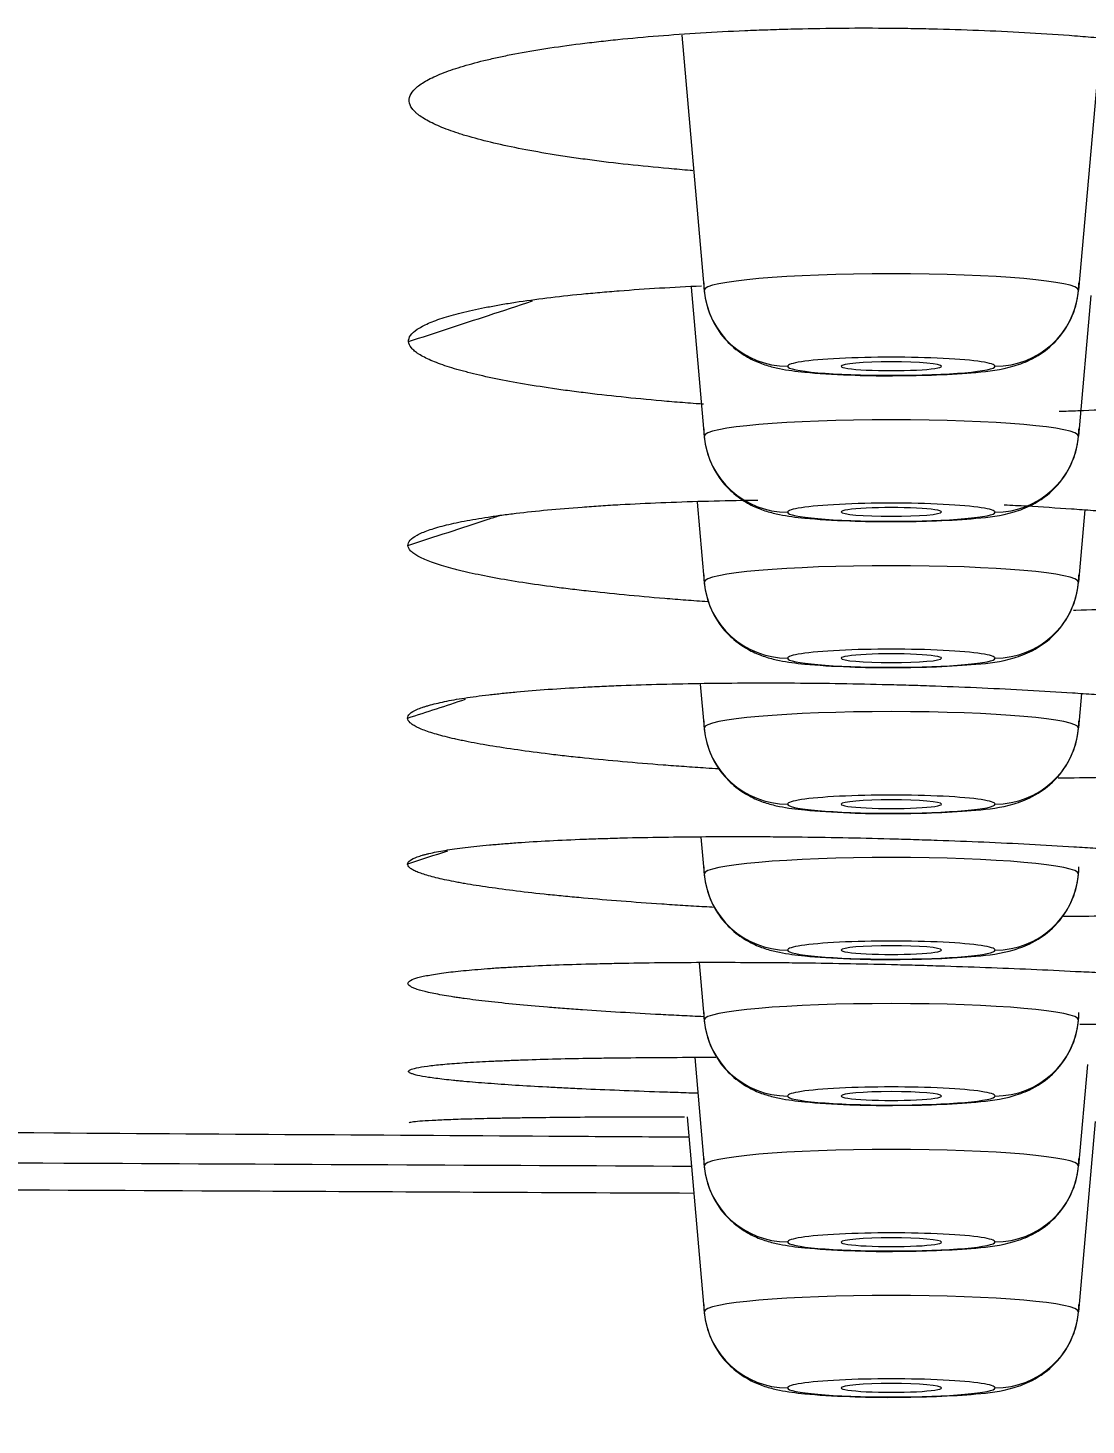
# Model space of a CAD drawing. Header units: millimetres. Extents: x 11618 to 13994, y -5897 to -2537.
# Drawn here: x 12271.01 to 12283.64, y -3610.08 to -3593.39 of the extents above; entities that cross this region are included whole.
import ezdxf

# ---------------------------------------------------------------- set-up
doc = ezdxf.new("R2010")
doc.units = ezdxf.units.MM
doc.layers.add('DIM', color=3, linetype='Continuous', lineweight=13)
doc.styles.get("Standard").update_dxf_attribs({"font": 'arial.ttf'})
doc.dimstyles.get("Standard").update_dxf_attribs({"dimtxt": 0.18, "dimasz": 0.18, "dimexe": 0.18, "dimexo": 0.0625, "dimgap": 0.09, "dimtad": 0, "dimtih": 1, "dimtoh": 1, "dimdec": 1, "dimdsep": 46, "dimtxsty": 'Standard', "dimcen": 0.09, "dimadec": 0, "dimazin": 0, "dimtfac": 1, "dimtdec": 1, "dimtofl": 0, "dimtmove": 0, "dimatfit": 3, "dimfxl": 1, "dimtolj": 1, "dimtzin": 0, "dimarcsym": 0})

# ---------------------------------------------------------------- blocks, each defined once
blk = doc.blocks.new('*D6')
at = {"layer": 'Defpoints', "color": 0, "transparency": 16777216}
for p in [(12196.532, -3594.216), (12466.198, -3594.304), (12466.198, -3664.582)]:
    blk.add_point(p, dxfattribs=at)
at = {"layer": 'DIM', "color": 0, "lineweight": -2, "transparency": 16777216}
for p, q in [((12196.532, -3594.279), (12196.532, -3664.762)), ((12466.198, -3594.366), (12466.198, -3664.762)), ((12214.532, -3664.582), (12448.198, -3664.582)), ((12466.198, -3664.582), (12494.714, -3664.582))]:
    blk.add_line(p, q, dxfattribs=at)
at = {"layer": 'DIM', "color": 0, "transparency": 16777216}
for points in [[(12214.532, -3661.582), (12214.532, -3667.582), (12196.532, -3664.582)], [(12448.198, -3661.582), (12448.198, -3667.582), (12466.198, -3664.582)]]:
    blk.add_solid(points, dxfattribs=at)
at = {"layer": 'DIM', "color": 0, "transparency": 16777216, "insert": (12519.722, -3664.582), "char_height": 18, "attachment_point": 5}
blk.add_mtext('\\A1;270', dxfattribs=at)

msp = doc.modelspace()

# ---------------------------------------------------------------- linework, layer by layer
at = {"linetype": 'Continuous', "lineweight": 18}
for p, q in [((12278.815, -3593.477), (12279.082, -3596.522)), ((12283.819, -3593.517), (12283.555, -3596.522)), ((12278.926, -3596.487), (12279.082, -3598.265)), ((12283.702, -3596.585), (12283.555, -3598.265)), ((12278.998, -3599.054), (12279.082, -3600.008)), ((12283.63, -3599.146), (12283.555, -3600.008)), ((12279.036, -3601.226), (12279.082, -3601.751)), ((12283.591, -3601.339), (12283.555, -3601.751)), ((12279.044, -3603.056), (12279.082, -3603.494)), ((12279.022, -3604.556), (12279.082, -3605.238)), ((12278.969, -3605.688), (12279.082, -3606.981)), ((12283.661, -3605.771), (12283.555, -3606.981)), ((12278.878, -3606.396), (12279.082, -3608.724)), ((12283.754, -3606.453), (12283.555, -3608.724))]:
    msp.add_line(p, q, dxfattribs=at)
at = {"linetype": 'Continuous', "lineweight": 13}
for centre, major_axis, ratio, start_param, end_param in [((12281.318, -3596.522), (-2.236, 0), 0.087156, 3.141593, 6.283185), ((12280.078, -3596.435), (1, 0), 0.996195, 3.228859, 4.712389), ((12282.559, -3596.435), (-1, 0), 0.996195, 1.570796, 3.054326), ((12281.318, -3597.431), (1.24, 0), 0.087156, 0, 3.141593), ((12281.318, -3597.431), (1.24, 0), 0.087156, 3.141593, 6.283185), ((12281.318, -3598.265), (-2.236, 0), 0.087156, 3.141593, 6.283185), ((12280.078, -3598.178), (1, 0), 0.996195, 3.228859, 4.712389), ((12282.559, -3598.178), (-1, 0), 0.996195, 1.570796, 3.054326), ((12281.318, -3599.174), (1.24, 0), 0.087156, 0, 3.141593), ((12281.318, -3599.174), (1.24, 0), 0.087156, 3.141593, 6.283185), ((12281.318, -3600.008), (-2.236, 0), 0.087156, 3.141593, 6.283185), ((12280.078, -3599.921), (1, 0), 0.996195, 3.228859, 4.712389), ((12282.559, -3599.921), (-1, 0), 0.996195, 1.570796, 3.054326), ((12281.318, -3600.918), (1.24, 0), 0.087156, 0, 3.141593), ((12281.318, -3600.918), (1.24, 0), 0.087156, 3.141593, 6.283185), ((12281.318, -3601.751), (-2.236, 0), 0.087156, 3.141593, 6.283185), ((12280.078, -3601.665), (1, 0), 0.996195, 3.228859, 4.712389), ((12282.559, -3601.665), (-1, 0), 0.996195, 1.570796, 3.054326), ((12281.318, -3602.661), (1.24, 0), 0.087156, 0, 3.141593), ((12281.318, -3602.661), (1.24, 0), 0.087156, 3.141593, 6.283185), ((12281.318, -3603.494), (-2.236, 0), 0.087156, 3.141593, 6.283185), ((12280.078, -3603.408), (1, 0), 0.996195, 3.228859, 4.712389), ((12282.559, -3603.408), (-1, 0), 0.996195, 1.570796, 3.054326), ((12281.318, -3604.404), (1.24, 0), 0.087156, 0, 3.141593), ((12281.318, -3604.404), (1.24, 0), 0.087156, 3.141593, 6.283185), ((12281.318, -3605.238), (-2.236, 0), 0.087156, 3.141593, 6.283185), ((12280.078, -3605.151), (1, 0), 0.996195, 3.228859, 4.712389), ((12282.559, -3605.151), (-1, 0), 0.996195, 1.570796, 3.054326), ((12281.318, -3606.147), (1.24, 0), 0.087156, 0, 3.141593), ((12281.318, -3606.147), (1.24, 0), 0.087156, 3.141593, 6.283185), ((12281.318, -3606.981), (-2.236, 0), 0.087156, 3.141593, 6.283185), ((12281.318, -3607.89), (1.24, 0), 0.087156, 0, 3.141593), ((12281.318, -3607.89), (1.24, 0), 0.087156, 3.141593, 6.283185), ((12281.318, -3608.724), (-2.236, 0), 0.087156, 3.141593, 6.283185), ((12281.318, -3609.633), (1.24, 0), 0.087156, 0, 3.141593), ((12281.318, -3609.633), (1.24, 0), 0.087156, 3.141593, 6.283185)]:
    msp.add_ellipse(centre, major_axis=major_axis, ratio=ratio, start_param=start_param, end_param=end_param, dxfattribs=at)
at = {"linetype": 'Continuous', "lineweight": 18}
for centre, major_axis, ratio, start_param, end_param in [((12281.318, -3597.431), (-0.6, 0), 0.087156, 3.141593, 6.283185), ((12281.318, -3597.431), (-0.6, 0), 0.087156, 0, 3.141593), ((12281.318, -3599.171), (0.6, 0), 0.087156, 0, 3.141593), ((12281.318, -3599.171), (0.6, 0), 0.087156, 3.141593, 6.283185), ((12281.318, -3600.918), (0.6, 0), 0.087156, 0, 3.141593), ((12281.318, -3600.918), (0.6, 0), 0.087156, 3.141593, 6.283185), ((12281.318, -3602.661), (-0.6, 0), 0.087156, 3.141593, 6.283185), ((12281.318, -3602.661), (-0.6, 0), 0.087156, 0, 3.141593), ((12281.318, -3604.404), (-0.6, 0), 0.087156, 3.141593, 6.283185), ((12281.318, -3604.404), (-0.6, 0), 0.087156, 0, 3.141593), ((12281.318, -3606.147), (-0.6, 0), 0.087156, 3.141593, 6.283185), ((12281.318, -3606.147), (-0.6, 0), 0.087156, 0, 3.141593), ((12280.078, -3606.894), (1, 0), 0.996195, 3.228859, 4.712389), ((12282.559, -3606.894), (-1, 0), 0.996195, 1.570796, 3.054326), ((12281.318, -3607.893), (-0.6, 0), 0.087156, 3.141593, 6.283185), ((12281.318, -3607.893), (-0.6, 0), 0.087156, 0, 3.141593), ((12280.078, -3608.637), (1, 0), 0.996195, 3.228859, 4.712389), ((12282.559, -3608.637), (-1, 0), 0.996195, 1.570796, 3.054326), ((12281.318, -3609.633), (-0.6, 0), 0.087156, 3.141593, 6.283185), ((12281.318, -3609.633), (-0.6, 0), 0.087156, 0, 3.141593)]:
    msp.add_ellipse(centre, major_axis=major_axis, ratio=ratio, start_param=start_param, end_param=end_param, dxfattribs=at)
for points, knots in [([(12275.559, -3594.265), (12275.557, -3594.235), (12275.565, -3594.206), (12275.598, -3594.148), (12275.65, -3594.091), (12275.738, -3594.034), (12275.818, -3593.992), (12275.847, -3593.978), (12275.908, -3593.951), (12275.941, -3593.937), (12276.046, -3593.897), (12276.123, -3593.871), (12276.295, -3593.82), (12276.389, -3593.795), (12276.516, -3593.764), (12276.542, -3593.758), (12276.595, -3593.746), (12276.623, -3593.741), (12276.705, -3593.723), (12276.762, -3593.711), (12276.938, -3593.678), (12277.061, -3593.656), (12277.322, -3593.616), (12277.459, -3593.597), (12277.674, -3593.57), (12277.748, -3593.561), (12277.86, -3593.548), (12277.898, -3593.544), (12277.975, -3593.536), (12278.014, -3593.532), (12278.21, -3593.512), (12278.371, -3593.497), (12278.7, -3593.471), (12278.868, -3593.459), (12279.213, -3593.438), (12279.389, -3593.429), (12279.614, -3593.419), (12279.66, -3593.418), (12279.751, -3593.414), (12279.796, -3593.412), (12279.934, -3593.408), (12280.025, -3593.405), (12280.302, -3593.397), (12280.487, -3593.394), (12280.859, -3593.39), (12281.046, -3593.39), (12281.328, -3593.392), (12281.422, -3593.393), (12281.564, -3593.395), (12281.611, -3593.396), (12281.706, -3593.398), (12281.753, -3593.399), (12281.989, -3593.404), (12282.176, -3593.41), (12282.545, -3593.425), (12282.727, -3593.433), (12283.087, -3593.454), (12283.265, -3593.465), (12283.485, -3593.481), (12283.529, -3593.485), (12283.616, -3593.492), (12283.746, -3593.502), (12283.873, -3593.513), (12284.124, -3593.537), (12284.286, -3593.553), (12284.6, -3593.589), (12284.753, -3593.609), (12284.974, -3593.639), (12285.046, -3593.65), (12285.152, -3593.666), (12285.188, -3593.671), (12285.257, -3593.683), (12285.291, -3593.688), (12285.46, -3593.717), (12285.587, -3593.74), (12285.827, -3593.789), (12285.94, -3593.814), (12286.151, -3593.866), (12286.249, -3593.893), (12286.363, -3593.927), (12286.386, -3593.934), (12286.429, -3593.948), (12286.493, -3593.969), (12286.551, -3593.991), (12286.662, -3594.033), (12286.793, -3594.091), (12286.89, -3594.15), (12286.949, -3594.195), (12286.967, -3594.21), (12286.997, -3594.24), (12287.011, -3594.255), (12287.043, -3594.3), (12287.055, -3594.33), (12287.057, -3594.36)], [0, 0, 0, 0, 0.03125, 0.03125, 0.0625, 0.09375, 0.09375, 0.109375, 0.109375, 0.125, 0.125, 0.15625, 0.15625, 0.1875, 0.1875, 0.195313, 0.195313, 0.203125, 0.203125, 0.21875, 0.21875, 0.25, 0.25, 0.28125, 0.28125, 0.296875, 0.296875, 0.304688, 0.304688, 0.3125, 0.3125, 0.34375, 0.34375, 0.375, 0.375, 0.40625, 0.40625, 0.414063, 0.414063, 0.421875, 0.421875, 0.4375, 0.4375, 0.46875, 0.46875, 0.5, 0.5, 0.515625, 0.515625, 0.523438, 0.523438, 0.53125, 0.53125, 0.5625, 0.5625, 0.59375, 0.59375, 0.625, 0.625, 0.632813, 0.632813, 0.640625, 0.65625, 0.65625, 0.6875, 0.6875, 0.71875, 0.71875, 0.734375, 0.734375, 0.742188, 0.742188, 0.75, 0.75, 0.78125, 0.78125, 0.8125, 0.8125, 0.84375, 0.84375, 0.851563, 0.851563, 0.859375, 0.875, 0.875, 0.90625, 0.9375, 0.9375, 0.953125, 0.953125, 0.96875, 0.96875, 1, 1, 1, 1]), ([(12278.946, -3595.095), (12278.936, -3595.094), (12278.839, -3595.086), (12278.744, -3595.078), (12278.493, -3595.055), (12278.331, -3595.039), (12278.017, -3595.005), (12277.864, -3594.986), (12277.643, -3594.957), (12277.571, -3594.947), (12277.464, -3594.931), (12277.429, -3594.926), (12277.36, -3594.916), (12277.325, -3594.91), (12277.157, -3594.883), (12277.029, -3594.861), (12276.789, -3594.814), (12276.677, -3594.79), (12276.466, -3594.741), (12276.367, -3594.715), (12276.253, -3594.682), (12276.231, -3594.676), (12276.188, -3594.662), (12276.124, -3594.642), (12276.065, -3594.622), (12275.955, -3594.581), (12275.889, -3594.553), (12275.775, -3594.497), (12275.727, -3594.469), (12275.677, -3594.433), (12275.668, -3594.426), (12275.65, -3594.411), (12275.642, -3594.404), (12275.619, -3594.382), (12275.606, -3594.367), (12275.574, -3594.323), (12275.562, -3594.294), (12275.559, -3594.265)], [0, 0, 0, 0, 0.005362, 0.048607, 0.048607, 0.135098, 0.135098, 0.221588, 0.221588, 0.264833, 0.264833, 0.286456, 0.286456, 0.308078, 0.308078, 0.394568, 0.394568, 0.481059, 0.481059, 0.567549, 0.567549, 0.589171, 0.589171, 0.610794, 0.654039, 0.654039, 0.740529, 0.740529, 0.82702, 0.82702, 0.848642, 0.848642, 0.870265, 0.870265, 0.91351, 0.91351, 1, 1, 1, 1]), ([(12275.552, -3597.136), (12275.551, -3597.111), (12275.559, -3597.086), (12275.594, -3597.037), (12275.621, -3597.013), (12275.692, -3596.965), (12275.737, -3596.941), (12275.845, -3596.894), (12275.908, -3596.871), (12276.049, -3596.827), (12276.127, -3596.805), (12276.3, -3596.763), (12276.395, -3596.743), (12276.523, -3596.718), (12276.55, -3596.713), (12276.603, -3596.703), (12276.631, -3596.699), (12276.714, -3596.684), (12276.771, -3596.675), (12276.948, -3596.648), (12277.072, -3596.631), (12277.334, -3596.598), (12277.471, -3596.583), (12277.688, -3596.562), (12277.761, -3596.555), (12277.874, -3596.545), (12277.912, -3596.542), (12277.989, -3596.535), (12278.028, -3596.532), (12278.225, -3596.517), (12278.386, -3596.506), (12278.713, -3596.486), (12278.88, -3596.478), (12279.05, -3596.47)], [0, 0, 0, 0, 0.083431, 0.083431, 0.166861, 0.166861, 0.250292, 0.250292, 0.333723, 0.333723, 0.417153, 0.417153, 0.500584, 0.500584, 0.521442, 0.521442, 0.542299, 0.542299, 0.584015, 0.584015, 0.667445, 0.667445, 0.750876, 0.750876, 0.792591, 0.792591, 0.813449, 0.813449, 0.834307, 0.834307, 0.917737, 0.917737, 1, 1, 1, 1]), ([(12279.078, -3596.435), (12279.08, -3596.573), (12279.124, -3596.797), (12279.288, -3597.072), (12279.475, -3597.25), (12279.663, -3597.361), (12279.836, -3597.425), (12280.032, -3597.472), (12280.312, -3597.509), (12280.769, -3597.536), (12281.171, -3597.546), (12281.348, -3597.543), (12281.357, -3597.543)], [0, 0, 0, 0, 0.122527, 0.215408, 0.294634, 0.364592, 0.427727, 0.496738, 0.634659, 0.831916, 0.991471, 1, 1, 1, 1]), ([(12281.357, -3597.543), (12281.535, -3597.542), (12281.88, -3597.537), (12282.384, -3597.502), (12282.674, -3597.47), (12283.021, -3597.346), (12283.283, -3597.157), (12283.483, -3596.868), (12283.552, -3596.612), (12283.559, -3596.464), (12283.559, -3596.435)], [0, 0, 0, 0, 0.162675, 0.337768, 0.550867, 0.638384, 0.752048, 0.857541, 0.972916, 1, 1, 1, 1]), ([(12279.076, -3597.885), (12279.057, -3597.883), (12279.037, -3597.882), (12278.974, -3597.877), (12278.845, -3597.867), (12278.718, -3597.857), (12278.468, -3597.836), (12278.306, -3597.82), (12277.993, -3597.788), (12277.841, -3597.771), (12277.62, -3597.744), (12277.548, -3597.735), (12277.442, -3597.721), (12277.407, -3597.716), (12277.338, -3597.707), (12277.304, -3597.702), (12277.136, -3597.677), (12277.009, -3597.657), (12276.77, -3597.615), (12276.658, -3597.594), (12276.448, -3597.55), (12276.35, -3597.527), (12276.237, -3597.498), (12276.215, -3597.492), (12276.171, -3597.48), (12276.108, -3597.463), (12276.05, -3597.445), (12275.94, -3597.409), (12275.875, -3597.385), (12275.763, -3597.336), (12275.715, -3597.312), (12275.666, -3597.28), (12275.657, -3597.274), (12275.639, -3597.262), (12275.631, -3597.255), (12275.609, -3597.237), (12275.596, -3597.224), (12275.565, -3597.186), (12275.554, -3597.161), (12275.552, -3597.136)], [0, 0, 0, 0, 0.009442, 0.009442, 0.030518, 0.072669, 0.072669, 0.156972, 0.156972, 0.241275, 0.241275, 0.283426, 0.283426, 0.304502, 0.304502, 0.325577, 0.325577, 0.40988, 0.40988, 0.494183, 0.494183, 0.578486, 0.578486, 0.599562, 0.599562, 0.620637, 0.662789, 0.662789, 0.747092, 0.747092, 0.831394, 0.831394, 0.85247, 0.85247, 0.873546, 0.873546, 0.915697, 0.915697, 1, 1, 1, 1]), ([(12287.052, -3597.313), (12287.053, -3597.339), (12287.045, -3597.364), (12287.011, -3597.415), (12286.984, -3597.439), (12286.931, -3597.476), (12286.911, -3597.488), (12286.877, -3597.506), (12286.865, -3597.512), (12286.841, -3597.524), (12286.828, -3597.53), (12286.761, -3597.559), (12286.698, -3597.582), (12286.558, -3597.626), (12286.479, -3597.648), (12286.306, -3597.689), (12286.211, -3597.709), (12286.082, -3597.733), (12286.056, -3597.738), (12286.002, -3597.747), (12285.975, -3597.752), (12285.892, -3597.766), (12285.834, -3597.775), (12285.658, -3597.801), (12285.533, -3597.817), (12285.271, -3597.848), (12285.134, -3597.862), (12284.917, -3597.882), (12284.843, -3597.889), (12284.73, -3597.898), (12284.692, -3597.901), (12284.615, -3597.907), (12284.576, -3597.909), (12284.379, -3597.923), (12284.218, -3597.933), (12283.889, -3597.951), (12283.72, -3597.958), (12283.472, -3597.968), (12283.397, -3597.97), (12283.321, -3597.973)], [0, 0, 0, 0, 0.080431, 0.080431, 0.160862, 0.160862, 0.201078, 0.201078, 0.221186, 0.221186, 0.241293, 0.241293, 0.321724, 0.321724, 0.402156, 0.402156, 0.482587, 0.482587, 0.502694, 0.502694, 0.522802, 0.522802, 0.563018, 0.563018, 0.643449, 0.643449, 0.72388, 0.72388, 0.764096, 0.764096, 0.784203, 0.784203, 0.804311, 0.804311, 0.884742, 0.884742, 0.965173, 0.965173, 1, 1, 1, 1]), ([(12279.078, -3598.178), (12279.08, -3598.316), (12279.124, -3598.54), (12279.288, -3598.815), (12279.475, -3598.993), (12279.663, -3599.104), (12279.836, -3599.168), (12280.032, -3599.215), (12280.312, -3599.252), (12280.769, -3599.279), (12281.171, -3599.289), (12281.348, -3599.286), (12281.357, -3599.286)], [0, 0, 0, 0, 0.122527, 0.215408, 0.294634, 0.364592, 0.427727, 0.496738, 0.634659, 0.831916, 0.991471, 1, 1, 1, 1]), ([(12281.357, -3599.286), (12281.535, -3599.286), (12281.88, -3599.28), (12282.384, -3599.245), (12282.674, -3599.213), (12283.021, -3599.089), (12283.283, -3598.9), (12283.483, -3598.611), (12283.552, -3598.355), (12283.559, -3598.207), (12283.559, -3598.178)], [0, 0, 0, 0, 0.162675, 0.337768, 0.550867, 0.638384, 0.752048, 0.857541, 0.972916, 1, 1, 1, 1]), ([(12275.545, -3599.571), (12275.544, -3599.55), (12275.553, -3599.529), (12275.59, -3599.488), (12275.617, -3599.468), (12275.672, -3599.438), (12275.693, -3599.428), (12275.738, -3599.408), (12275.763, -3599.399), (12275.845, -3599.37), (12275.908, -3599.351), (12276.051, -3599.315), (12276.13, -3599.297), (12276.304, -3599.264), (12276.4, -3599.247), (12276.529, -3599.228), (12276.555, -3599.224), (12276.609, -3599.216), (12276.637, -3599.212), (12276.721, -3599.201), (12276.778, -3599.194), (12276.956, -3599.172), (12277.08, -3599.159), (12277.343, -3599.134), (12277.481, -3599.123), (12277.698, -3599.107), (12277.772, -3599.102), (12277.886, -3599.094), (12277.924, -3599.092), (12278.001, -3599.087), (12278.04, -3599.085), (12278.237, -3599.074), (12278.399, -3599.066), (12278.729, -3599.053), (12278.898, -3599.047), (12279.244, -3599.037), (12279.42, -3599.034), (12279.642, -3599.03), (12279.684, -3599.03), (12279.725, -3599.029)], [0, 0, 0, 0, 0.075594, 0.075594, 0.151189, 0.151189, 0.188986, 0.188986, 0.226783, 0.226783, 0.302377, 0.302377, 0.377972, 0.377972, 0.453566, 0.453566, 0.472465, 0.472465, 0.491363, 0.491363, 0.529161, 0.529161, 0.604755, 0.604755, 0.680349, 0.680349, 0.718146, 0.718146, 0.737045, 0.737045, 0.755944, 0.755944, 0.831538, 0.831538, 0.907132, 0.907132, 0.982727, 0.982727, 1, 1, 1, 1]), ([(12282.667, -3599.085), (12282.757, -3599.09), (12282.846, -3599.094), (12283.115, -3599.11), (12283.293, -3599.121), (12283.512, -3599.136), (12283.556, -3599.139), (12283.642, -3599.145), (12283.772, -3599.155), (12283.898, -3599.165), (12284.148, -3599.186), (12284.309, -3599.2), (12284.622, -3599.231), (12284.773, -3599.247), (12284.993, -3599.273), (12285.065, -3599.281), (12285.171, -3599.295), (12285.206, -3599.299), (12285.275, -3599.308), (12285.309, -3599.313), (12285.476, -3599.336), (12285.603, -3599.355), (12285.841, -3599.394), (12285.953, -3599.414), (12286.162, -3599.455), (12286.259, -3599.475), (12286.372, -3599.502), (12286.394, -3599.508), (12286.437, -3599.518), (12286.499, -3599.535), (12286.557, -3599.551), (12286.666, -3599.583), (12286.73, -3599.605), (12286.842, -3599.649), (12286.889, -3599.671), (12286.946, -3599.705), (12286.963, -3599.716), (12286.993, -3599.738), (12287.005, -3599.749), (12287.035, -3599.782), (12287.045, -3599.804), (12287.046, -3599.826)], [0, 0, 0, 0, 0.036716, 0.036716, 0.110815, 0.110815, 0.129339, 0.129339, 0.147864, 0.184913, 0.184913, 0.259012, 0.259012, 0.333111, 0.333111, 0.37016, 0.37016, 0.388685, 0.388685, 0.40721, 0.40721, 0.481309, 0.481309, 0.555407, 0.555407, 0.629506, 0.629506, 0.648031, 0.648031, 0.666556, 0.703605, 0.703605, 0.777704, 0.777704, 0.851802, 0.851802, 0.888852, 0.888852, 0.925901, 0.925901, 1, 1, 1, 1]), ([(12279.137, -3600.245), (12279.133, -3600.245), (12279.129, -3600.244), (12279.08, -3600.241), (12279.037, -3600.238), (12278.95, -3600.232), (12278.821, -3600.222), (12278.694, -3600.212), (12278.445, -3600.192), (12278.283, -3600.177), (12277.97, -3600.147), (12277.819, -3600.131), (12277.599, -3600.106), (12277.527, -3600.098), (12277.421, -3600.085), (12277.386, -3600.081), (12277.317, -3600.072), (12277.283, -3600.067), (12277.116, -3600.045), (12276.989, -3600.027), (12276.751, -3599.989), (12276.64, -3599.97), (12276.431, -3599.93), (12276.333, -3599.91), (12276.221, -3599.884), (12276.199, -3599.879), (12276.156, -3599.869), (12276.093, -3599.853), (12276.036, -3599.838), (12275.927, -3599.806), (12275.862, -3599.785), (12275.751, -3599.743), (12275.703, -3599.722), (12275.655, -3599.695), (12275.646, -3599.689), (12275.629, -3599.679), (12275.621, -3599.673), (12275.599, -3599.657), (12275.587, -3599.646), (12275.557, -3599.614), (12275.546, -3599.593), (12275.545, -3599.571)], [0, 0, 0, 0, 0.002038, 0.002038, 0.022828, 0.022828, 0.043619, 0.085201, 0.085201, 0.168365, 0.168365, 0.251528, 0.251528, 0.29311, 0.29311, 0.313901, 0.313901, 0.334692, 0.334692, 0.417855, 0.417855, 0.501019, 0.501019, 0.584182, 0.584182, 0.604973, 0.604973, 0.625764, 0.667346, 0.667346, 0.750509, 0.750509, 0.833673, 0.833673, 0.854464, 0.854464, 0.875255, 0.875255, 0.916836, 0.916836, 1, 1, 1, 1]), ([(12287.046, -3599.826), (12287.047, -3599.848), (12287.038, -3599.87), (12287.002, -3599.912), (12286.975, -3599.932), (12286.921, -3599.963), (12286.9, -3599.973), (12286.866, -3599.988), (12286.854, -3599.993), (12286.829, -3600.003), (12286.816, -3600.008), (12286.748, -3600.032), (12286.685, -3600.051), (12286.543, -3600.087), (12286.464, -3600.104), (12286.289, -3600.138), (12286.194, -3600.154), (12286.064, -3600.173), (12286.038, -3600.177), (12285.984, -3600.185), (12285.956, -3600.188), (12285.872, -3600.199), (12285.815, -3600.206), (12285.637, -3600.227), (12285.512, -3600.24), (12285.249, -3600.263), (12285.111, -3600.274), (12284.894, -3600.289), (12284.82, -3600.294), (12284.706, -3600.301), (12284.668, -3600.303), (12284.591, -3600.307), (12284.551, -3600.309), (12284.355, -3600.319), (12284.193, -3600.326), (12283.863, -3600.338), (12283.694, -3600.343), (12283.511, -3600.347), (12283.501, -3600.348), (12283.492, -3600.348)], [0, 0, 0, 0, 0.082943, 0.082943, 0.165886, 0.165886, 0.207357, 0.207357, 0.228093, 0.228093, 0.248828, 0.248828, 0.331771, 0.331771, 0.414714, 0.414714, 0.497657, 0.497657, 0.518393, 0.518393, 0.539128, 0.539128, 0.5806, 0.5806, 0.663543, 0.663543, 0.746485, 0.746485, 0.787957, 0.787957, 0.808692, 0.808692, 0.829428, 0.829428, 0.912371, 0.912371, 0.995314, 0.995314, 1, 1, 1, 1]), ([(12279.078, -3599.921), (12279.08, -3600.059), (12279.124, -3600.283), (12279.288, -3600.559), (12279.475, -3600.736), (12279.663, -3600.847), (12279.836, -3600.912), (12280.032, -3600.958), (12280.312, -3600.995), (12280.769, -3601.022), (12281.171, -3601.033), (12281.348, -3601.029), (12281.357, -3601.029)], [0, 0, 0, 0, 0.122527, 0.215408, 0.294634, 0.364592, 0.427727, 0.496738, 0.634659, 0.831916, 0.991471, 1, 1, 1, 1]), ([(12281.357, -3601.029), (12281.535, -3601.029), (12281.88, -3601.023), (12282.384, -3600.988), (12282.674, -3600.957), (12283.021, -3600.832), (12283.283, -3600.644), (12283.483, -3600.354), (12283.552, -3600.098), (12283.559, -3599.95), (12283.559, -3599.921)], [0, 0, 0, 0, 0.162675, 0.337768, 0.550867, 0.638384, 0.752048, 0.857541, 0.972916, 1, 1, 1, 1]), ([(12275.541, -3601.634), (12275.54, -3601.616), (12275.55, -3601.598), (12275.587, -3601.564), (12275.616, -3601.547), (12275.671, -3601.522), (12275.692, -3601.514), (12275.727, -3601.502), (12275.739, -3601.498), (12275.764, -3601.49), (12275.777, -3601.486), (12275.847, -3601.466), (12275.91, -3601.451), (12276.054, -3601.421), (12276.133, -3601.407), (12276.309, -3601.38), (12276.405, -3601.367), (12276.535, -3601.352), (12276.562, -3601.349), (12276.616, -3601.343), (12276.643, -3601.34), (12276.728, -3601.331), (12276.785, -3601.325), (12276.963, -3601.309), (12277.089, -3601.299), (12277.353, -3601.28), (12277.491, -3601.272), (12277.709, -3601.26), (12277.783, -3601.256), (12277.897, -3601.251), (12277.935, -3601.25), (12278.012, -3601.246), (12278.052, -3601.245), (12278.249, -3601.237), (12278.411, -3601.232), (12278.741, -3601.224), (12278.911, -3601.22), (12279.257, -3601.215), (12279.434, -3601.214), (12279.66, -3601.213), (12279.705, -3601.213), (12279.796, -3601.213), (12279.842, -3601.213), (12279.979, -3601.213), (12280.071, -3601.213), (12280.347, -3601.215), (12280.533, -3601.217), (12280.904, -3601.223), (12281.091, -3601.227), (12281.373, -3601.234), (12281.467, -3601.236), (12281.609, -3601.241), (12281.656, -3601.242), (12281.751, -3601.245), (12281.798, -3601.247), (12282.033, -3601.256), (12282.219, -3601.263), (12282.587, -3601.28), (12282.769, -3601.289), (12283.128, -3601.309), (12283.305, -3601.32), (12283.524, -3601.334), (12283.567, -3601.337), (12283.654, -3601.343), (12283.783, -3601.352), (12283.91, -3601.362), (12284.159, -3601.381), (12284.32, -3601.395), (12284.632, -3601.423), (12284.783, -3601.438), (12285.002, -3601.461), (12285.074, -3601.469), (12285.18, -3601.481), (12285.215, -3601.485), (12285.284, -3601.493), (12285.317, -3601.497), (12285.485, -3601.518), (12285.611, -3601.534), (12285.848, -3601.569), (12285.959, -3601.587), (12286.168, -3601.622), (12286.264, -3601.641), (12286.376, -3601.664), (12286.398, -3601.668), (12286.441, -3601.678), (12286.503, -3601.692), (12286.561, -3601.706), (12286.634, -3601.725), (12286.669, -3601.734), (12286.701, -3601.744)], [0, 0, 0, 0, 0.035071, 0.035071, 0.070142, 0.070142, 0.087678, 0.087678, 0.096446, 0.096446, 0.105213, 0.105213, 0.140284, 0.140284, 0.175356, 0.175356, 0.210427, 0.210427, 0.219194, 0.219194, 0.227962, 0.227962, 0.245498, 0.245498, 0.280569, 0.280569, 0.31564, 0.31564, 0.333176, 0.333176, 0.341943, 0.341943, 0.350711, 0.350711, 0.385782, 0.385782, 0.420853, 0.420853, 0.455924, 0.455924, 0.464692, 0.464692, 0.47346, 0.47346, 0.490996, 0.490996, 0.526067, 0.526067, 0.561138, 0.561138, 0.578673, 0.578673, 0.587441, 0.587441, 0.596209, 0.596209, 0.63128, 0.63128, 0.666351, 0.666351, 0.701422, 0.701422, 0.71019, 0.71019, 0.718958, 0.736493, 0.736493, 0.771564, 0.771564, 0.806636, 0.806636, 0.824171, 0.824171, 0.832939, 0.832939, 0.841707, 0.841707, 0.876778, 0.876778, 0.911849, 0.911849, 0.94692, 0.94692, 0.955688, 0.955688, 0.964456, 0.981991, 0.981991, 1, 1, 1, 1]), ([(12279.255, -3602.241), (12279.205, -3602.238), (12279.154, -3602.234), (12279.06, -3602.228), (12279.017, -3602.225), (12278.93, -3602.219), (12278.801, -3602.21), (12278.675, -3602.201), (12278.426, -3602.182), (12278.265, -3602.168), (12277.952, -3602.141), (12277.801, -3602.126), (12277.582, -3602.103), (12277.51, -3602.096), (12277.404, -3602.084), (12277.369, -3602.08), (12277.301, -3602.072), (12277.267, -3602.068), (12277.1, -3602.048), (12276.974, -3602.031), (12276.737, -3601.997), (12276.625, -3601.98), (12276.417, -3601.945), (12276.32, -3601.927), (12276.209, -3601.905), (12276.187, -3601.9), (12276.144, -3601.891), (12276.082, -3601.877), (12276.024, -3601.864), (12275.916, -3601.836), (12275.852, -3601.818), (12275.742, -3601.781), (12275.695, -3601.763), (12275.648, -3601.739), (12275.639, -3601.735), (12275.622, -3601.726), (12275.614, -3601.721), (12275.592, -3601.707), (12275.58, -3601.698), (12275.551, -3601.67), (12275.541, -3601.652), (12275.541, -3601.634)], [0, 0, 0, 0, 0.023318, 0.023318, 0.043666, 0.043666, 0.064013, 0.104708, 0.104708, 0.186099, 0.186099, 0.267489, 0.267489, 0.308184, 0.308184, 0.328531, 0.328531, 0.348879, 0.348879, 0.430269, 0.430269, 0.511659, 0.511659, 0.593049, 0.593049, 0.613397, 0.613397, 0.633744, 0.674439, 0.674439, 0.75583, 0.75583, 0.83722, 0.83722, 0.857567, 0.857567, 0.877915, 0.877915, 0.91861, 0.91861, 1, 1, 1, 1]), ([(12279.078, -3601.665), (12279.08, -3601.802), (12279.124, -3602.026), (12279.288, -3602.302), (12279.475, -3602.479), (12279.663, -3602.59), (12279.836, -3602.655), (12280.032, -3602.701), (12280.312, -3602.738), (12280.769, -3602.765), (12281.171, -3602.776), (12281.348, -3602.772), (12281.357, -3602.772)], [0, 0, 0, 0, 0.122527, 0.215408, 0.294634, 0.364592, 0.427727, 0.496738, 0.634659, 0.831916, 0.991471, 1, 1, 1, 1]), ([(12281.357, -3602.772), (12281.535, -3602.772), (12281.88, -3602.766), (12282.384, -3602.731), (12282.674, -3602.7), (12283.021, -3602.575), (12283.283, -3602.387), (12283.483, -3602.097), (12283.552, -3601.841), (12283.559, -3601.693), (12283.559, -3601.665)], [0, 0, 0, 0, 0.162675, 0.337768, 0.550867, 0.638384, 0.752048, 0.857541, 0.972916, 1, 1, 1, 1]), ([(12287.043, -3601.94), (12287.043, -3601.958), (12287.034, -3601.976), (12286.997, -3602.011), (12286.969, -3602.028), (12286.913, -3602.053), (12286.893, -3602.061), (12286.858, -3602.073), (12286.846, -3602.077), (12286.821, -3602.085), (12286.807, -3602.089), (12286.738, -3602.109), (12286.675, -3602.124), (12286.532, -3602.154), (12286.452, -3602.168), (12286.276, -3602.194), (12286.18, -3602.207), (12286.05, -3602.222), (12286.023, -3602.225), (12285.969, -3602.231), (12285.941, -3602.234), (12285.857, -3602.243), (12285.799, -3602.248), (12285.621, -3602.264), (12285.496, -3602.274), (12285.232, -3602.292), (12285.093, -3602.3), (12284.876, -3602.311), (12284.801, -3602.314), (12284.687, -3602.319), (12284.649, -3602.321), (12284.572, -3602.324), (12284.532, -3602.325), (12284.335, -3602.332), (12284.174, -3602.337), (12283.843, -3602.344), (12283.673, -3602.347), (12283.437, -3602.35), (12283.374, -3602.351), (12283.31, -3602.351)], [0, 0, 0, 0, 0.080883, 0.080883, 0.161766, 0.161766, 0.202208, 0.202208, 0.222429, 0.222429, 0.24265, 0.24265, 0.323533, 0.323533, 0.404416, 0.404416, 0.485299, 0.485299, 0.50552, 0.50552, 0.525741, 0.525741, 0.566183, 0.566183, 0.647066, 0.647066, 0.727949, 0.727949, 0.768391, 0.768391, 0.788612, 0.788612, 0.808832, 0.808832, 0.889716, 0.889716, 0.970599, 0.970599, 1, 1, 1, 1]), ([(12275.541, -3603.377), (12275.541, -3603.362), (12275.551, -3603.347), (12275.59, -3603.318), (12275.618, -3603.304), (12275.675, -3603.284), (12275.696, -3603.277), (12275.731, -3603.267), (12275.743, -3603.264), (12275.769, -3603.257), (12275.782, -3603.254), (12275.852, -3603.238), (12275.916, -3603.225), (12276.06, -3603.201), (12276.141, -3603.19), (12276.317, -3603.168), (12276.413, -3603.158), (12276.544, -3603.146), (12276.571, -3603.143), (12276.625, -3603.139), (12276.653, -3603.136), (12276.738, -3603.13), (12276.796, -3603.125), (12276.975, -3603.112), (12277.101, -3603.105), (12277.366, -3603.091), (12277.505, -3603.084), (12277.723, -3603.076), (12277.797, -3603.074), (12277.912, -3603.07), (12277.95, -3603.069), (12278.028, -3603.066), (12278.067, -3603.065), (12278.265, -3603.06), (12278.427, -3603.057), (12278.759, -3603.052), (12278.928, -3603.05), (12279.275, -3603.048), (12279.452, -3603.048), (12279.723, -3603.048), (12279.815, -3603.049), (12279.998, -3603.05), (12280.09, -3603.051), (12280.367, -3603.054), (12280.552, -3603.057), (12280.924, -3603.064), (12281.111, -3603.068), (12281.393, -3603.076), (12281.487, -3603.079), (12281.628, -3603.083), (12281.676, -3603.085), (12281.77, -3603.088), (12281.818, -3603.089), (12282.053, -3603.098), (12282.239, -3603.105), (12282.606, -3603.121), (12282.788, -3603.13), (12283.146, -3603.148), (12283.323, -3603.158), (12283.542, -3603.172), (12283.586, -3603.174), (12283.672, -3603.18), (12283.801, -3603.188), (12283.927, -3603.197), (12284.176, -3603.214), (12284.337, -3603.226), (12284.648, -3603.251), (12284.799, -3603.264), (12285.018, -3603.284), (12285.089, -3603.291), (12285.195, -3603.302), (12285.23, -3603.305), (12285.298, -3603.312), (12285.467, -3603.33), (12285.624, -3603.348), (12285.86, -3603.378), (12286.081, -3603.408), (12286.273, -3603.439), (12286.384, -3603.458), (12286.406, -3603.462), (12286.448, -3603.47), (12286.51, -3603.482), (12286.567, -3603.493), (12286.661, -3603.514), (12286.713, -3603.527), (12286.76, -3603.539)], [0, 0, 0, 0, 0.034712, 0.034712, 0.069424, 0.069424, 0.08678, 0.08678, 0.095458, 0.095458, 0.104136, 0.104136, 0.138848, 0.138848, 0.17356, 0.17356, 0.208272, 0.208272, 0.21695, 0.21695, 0.225628, 0.225628, 0.242984, 0.242984, 0.277696, 0.277696, 0.312408, 0.312408, 0.329764, 0.329764, 0.338442, 0.338442, 0.34712, 0.34712, 0.381832, 0.381832, 0.416544, 0.416544, 0.451256, 0.451256, 0.468612, 0.468612, 0.485968, 0.485968, 0.52068, 0.52068, 0.555392, 0.555392, 0.572748, 0.572748, 0.581426, 0.581426, 0.590104, 0.590104, 0.624816, 0.624816, 0.659528, 0.659528, 0.69424, 0.69424, 0.702918, 0.702918, 0.711596, 0.728952, 0.728952, 0.763664, 0.763664, 0.798376, 0.798376, 0.815731, 0.815731, 0.824409, 0.824409, 0.833087, 0.867799, 0.867799, 0.902511, 0.937223, 0.937223, 0.945901, 0.945901, 0.954579, 0.971935, 0.971935, 1, 1, 1, 1]), ([(12279.204, -3603.894), (12279.165, -3603.892), (12279.126, -3603.89), (12279.043, -3603.885), (12279, -3603.882), (12278.913, -3603.877), (12278.784, -3603.869), (12278.658, -3603.861), (12278.41, -3603.844), (12278.249, -3603.833), (12277.937, -3603.808), (12277.787, -3603.796), (12277.568, -3603.776), (12277.496, -3603.77), (12277.391, -3603.759), (12277.356, -3603.756), (12277.287, -3603.749), (12277.118, -3603.732), (12276.961, -3603.714), (12276.725, -3603.685), (12276.614, -3603.67), (12276.407, -3603.64), (12276.311, -3603.625), (12276.199, -3603.606), (12276.178, -3603.602), (12276.135, -3603.594), (12276.073, -3603.582), (12276.016, -3603.571), (12275.909, -3603.547), (12275.846, -3603.532), (12275.737, -3603.501), (12275.69, -3603.485), (12275.644, -3603.466), (12275.635, -3603.462), (12275.619, -3603.454), (12275.611, -3603.45), (12275.59, -3603.438), (12275.578, -3603.43), (12275.55, -3603.407), (12275.54, -3603.392), (12275.541, -3603.377)], [0, 0, 0, 0, 0.018204, 0.018204, 0.038658, 0.038658, 0.059112, 0.10002, 0.10002, 0.181837, 0.181837, 0.263653, 0.263653, 0.304561, 0.304561, 0.325015, 0.325015, 0.345469, 0.427286, 0.427286, 0.509102, 0.509102, 0.590918, 0.590918, 0.611372, 0.611372, 0.631827, 0.672735, 0.672735, 0.754551, 0.754551, 0.836367, 0.836367, 0.856821, 0.856821, 0.877276, 0.877276, 0.918184, 0.918184, 1, 1, 1, 1]), ([(12279.078, -3603.408), (12279.08, -3603.545), (12279.124, -3603.769), (12279.288, -3604.045), (12279.475, -3604.222), (12279.663, -3604.333), (12279.836, -3604.398), (12280.032, -3604.444), (12280.312, -3604.481), (12280.769, -3604.508), (12281.171, -3604.519), (12281.348, -3604.515), (12281.357, -3604.515)], [0, 0, 0, 0, 0.122527, 0.215408, 0.294634, 0.364592, 0.427727, 0.496738, 0.634659, 0.831916, 0.991471, 1, 1, 1, 1]), ([(12281.357, -3604.515), (12281.535, -3604.515), (12281.88, -3604.509), (12282.384, -3604.474), (12282.674, -3604.443), (12283.021, -3604.318), (12283.283, -3604.13), (12283.483, -3603.84), (12283.552, -3603.584), (12283.559, -3603.436), (12283.559, -3603.408)], [0, 0, 0, 0, 0.162675, 0.337768, 0.550867, 0.638384, 0.752048, 0.857541, 0.972916, 1, 1, 1, 1]), ([(12287.043, -3603.686), (12287.043, -3603.701), (12287.033, -3603.716), (12286.994, -3603.744), (12286.965, -3603.758), (12286.909, -3603.777), (12286.888, -3603.784), (12286.853, -3603.794), (12286.841, -3603.797), (12286.815, -3603.803), (12286.801, -3603.807), (12286.732, -3603.822), (12286.667, -3603.834), (12286.523, -3603.857), (12286.442, -3603.868), (12286.266, -3603.889), (12286.169, -3603.899), (12286.038, -3603.911), (12286.011, -3603.913), (12285.957, -3603.917), (12285.929, -3603.92), (12285.844, -3603.926), (12285.786, -3603.93), (12285.607, -3603.942), (12285.482, -3603.95), (12285.217, -3603.963), (12285.077, -3603.969), (12284.859, -3603.977), (12284.785, -3603.979), (12284.67, -3603.983), (12284.632, -3603.984), (12284.554, -3603.986), (12284.515, -3603.987), (12284.318, -3603.992), (12284.156, -3603.995), (12283.824, -3604), (12283.655, -3604.001), (12283.446, -3604.003), (12283.411, -3604.003), (12283.376, -3604.003)], [0, 0, 0, 0, 0.08195, 0.08195, 0.163901, 0.163901, 0.204876, 0.204876, 0.225364, 0.225364, 0.245851, 0.245851, 0.327802, 0.327802, 0.409752, 0.409752, 0.491703, 0.491703, 0.51219, 0.51219, 0.532678, 0.532678, 0.573653, 0.573653, 0.655603, 0.655603, 0.737554, 0.737554, 0.778529, 0.778529, 0.799017, 0.799017, 0.819504, 0.819504, 0.901455, 0.901455, 0.983405, 0.983405, 1, 1, 1, 1]), ([(12275.545, -3604.8), (12275.546, -3604.789), (12275.557, -3604.777), (12275.597, -3604.754), (12275.626, -3604.743), (12275.683, -3604.727), (12275.704, -3604.722), (12275.752, -3604.712), (12275.778, -3604.707), (12275.862, -3604.691), (12275.927, -3604.682), (12276.072, -3604.663), (12276.153, -3604.654), (12276.33, -3604.638), (12276.427, -3604.63), (12276.558, -3604.62), (12276.585, -3604.618), (12276.64, -3604.615), (12276.668, -3604.613), (12276.752, -3604.608), (12276.811, -3604.604), (12276.99, -3604.595), (12277.117, -3604.589), (12277.382, -3604.578), (12277.522, -3604.574), (12277.741, -3604.568), (12277.815, -3604.566), (12277.93, -3604.563), (12277.968, -3604.563), (12278.046, -3604.561), (12278.085, -3604.56), (12278.283, -3604.557), (12278.446, -3604.554), (12278.778, -3604.551), (12278.948, -3604.55), (12279.295, -3604.55), (12279.472, -3604.55), (12279.699, -3604.551), (12279.744, -3604.551), (12279.836, -3604.552), (12279.882, -3604.552), (12280.019, -3604.554), (12280.111, -3604.554), (12280.388, -3604.558), (12280.573, -3604.56), (12280.945, -3604.567), (12281.132, -3604.571), (12281.414, -3604.578), (12281.509, -3604.58), (12281.65, -3604.584), (12281.697, -3604.586), (12281.792, -3604.588), (12281.839, -3604.59), (12282.075, -3604.597), (12282.26, -3604.604), (12282.628, -3604.617), (12282.809, -3604.625), (12283.167, -3604.64), (12283.344, -3604.649), (12283.563, -3604.66), (12283.606, -3604.662), (12283.693, -3604.666), (12283.822, -3604.673), (12283.948, -3604.68), (12284.196, -3604.695), (12284.356, -3604.704), (12284.667, -3604.725), (12284.818, -3604.735), (12285.036, -3604.752), (12285.107, -3604.757), (12285.212, -3604.766), (12285.247, -3604.769), (12285.315, -3604.774), (12285.484, -3604.789), (12285.64, -3604.803), (12285.875, -3604.827), (12286.095, -3604.85), (12286.286, -3604.875), (12286.396, -3604.89), (12286.418, -3604.893), (12286.46, -3604.899), (12286.521, -3604.908), (12286.578, -3604.918), (12286.684, -3604.936), (12286.747, -3604.948), (12286.808, -3604.962), (12286.814, -3604.963), (12286.821, -3604.965)], [0, 0, 0, 0, 0.034334, 0.034334, 0.068667, 0.068667, 0.085834, 0.085834, 0.103001, 0.103001, 0.137334, 0.137334, 0.171668, 0.171668, 0.206002, 0.206002, 0.214585, 0.214585, 0.223168, 0.223168, 0.240335, 0.240335, 0.274669, 0.274669, 0.309002, 0.309002, 0.326169, 0.326169, 0.334752, 0.334752, 0.343336, 0.343336, 0.377669, 0.377669, 0.412003, 0.412003, 0.446337, 0.446337, 0.45492, 0.45492, 0.463503, 0.463503, 0.48067, 0.48067, 0.515004, 0.515004, 0.549337, 0.549337, 0.566504, 0.566504, 0.575088, 0.575088, 0.583671, 0.583671, 0.618005, 0.618005, 0.652338, 0.652338, 0.686672, 0.686672, 0.695255, 0.695255, 0.703838, 0.721005, 0.721005, 0.755339, 0.755339, 0.789672, 0.789672, 0.806839, 0.806839, 0.815423, 0.815423, 0.824006, 0.85834, 0.85834, 0.892673, 0.927007, 0.927007, 0.93559, 0.93559, 0.944174, 0.96134, 0.96134, 0.995674, 0.995674, 1, 1, 1, 1]), ([(12279.084, -3605.2), (12279.081, -3605.2), (12279.077, -3605.2), (12279.031, -3605.198), (12278.987, -3605.196), (12278.901, -3605.192), (12278.772, -3605.186), (12278.646, -3605.179), (12278.398, -3605.166), (12278.238, -3605.157), (12277.927, -3605.138), (12277.776, -3605.128), (12277.558, -3605.113), (12277.487, -3605.108), (12277.381, -3605.1), (12277.347, -3605.097), (12277.278, -3605.092), (12277.11, -3605.078), (12276.954, -3605.064), (12276.718, -3605.042), (12276.608, -3605.03), (12276.402, -3605.007), (12276.306, -3604.995), (12276.195, -3604.98), (12276.174, -3604.977), (12276.132, -3604.971), (12276.07, -3604.962), (12276.014, -3604.952), (12275.907, -3604.934), (12275.844, -3604.922), (12275.736, -3604.897), (12275.691, -3604.885), (12275.645, -3604.87), (12275.636, -3604.867), (12275.62, -3604.861), (12275.613, -3604.858), (12275.592, -3604.848), (12275.581, -3604.842), (12275.553, -3604.824), (12275.544, -3604.812), (12275.545, -3604.8)], [0, 0, 0, 0, 0.001498, 0.001498, 0.0223, 0.0223, 0.043102, 0.084706, 0.084706, 0.167915, 0.167915, 0.251123, 0.251123, 0.292728, 0.292728, 0.31353, 0.31353, 0.334332, 0.41754, 0.41754, 0.500749, 0.500749, 0.583957, 0.583957, 0.60476, 0.60476, 0.625562, 0.667166, 0.667166, 0.750374, 0.750374, 0.833583, 0.833583, 0.854385, 0.854385, 0.875187, 0.875187, 0.916791, 0.916791, 1, 1, 1, 1]), ([(12279.078, -3605.151), (12279.08, -3605.289), (12279.124, -3605.512), (12279.288, -3605.788), (12279.475, -3605.965), (12279.663, -3606.077), (12279.836, -3606.141), (12280.032, -3606.187), (12280.312, -3606.224), (12280.769, -3606.251), (12281.171, -3606.262), (12281.348, -3606.258), (12281.357, -3606.258)], [0, 0, 0, 0, 0.122527, 0.215408, 0.294634, 0.364592, 0.427727, 0.496738, 0.634659, 0.831916, 0.991471, 1, 1, 1, 1]), ([(12281.357, -3606.258), (12281.535, -3606.258), (12281.88, -3606.252), (12282.384, -3606.217), (12282.674, -3606.186), (12283.021, -3606.062), (12283.283, -3605.873), (12283.483, -3605.583), (12283.552, -3605.327), (12283.559, -3605.179), (12283.559, -3605.151)], [0, 0, 0, 0, 0.162675, 0.337768, 0.550867, 0.638384, 0.752048, 0.857541, 0.972916, 1, 1, 1, 1]), ([(12287.046, -3605.066), (12287.045, -3605.077), (12287.035, -3605.088), (12286.995, -3605.109), (12286.966, -3605.119), (12286.909, -3605.134), (12286.887, -3605.139), (12286.852, -3605.146), (12286.839, -3605.149), (12286.813, -3605.153), (12286.8, -3605.156), (12286.729, -3605.167), (12286.665, -3605.176), (12286.519, -3605.193), (12286.438, -3605.201), (12286.26, -3605.216), (12286.164, -3605.223), (12286.032, -3605.232), (12286.005, -3605.233), (12285.95, -3605.237), (12285.923, -3605.238), (12285.838, -3605.243), (12285.779, -3605.246), (12285.6, -3605.255), (12285.473, -3605.26), (12285.208, -3605.269), (12285.068, -3605.273), (12284.849, -3605.279), (12284.775, -3605.28), (12284.66, -3605.283), (12284.622, -3605.283), (12284.544, -3605.285), (12284.505, -3605.285), (12284.307, -3605.289), (12284.145, -3605.29), (12283.845, -3605.293), (12283.709, -3605.294), (12283.57, -3605.294)], [0, 0, 0, 0, 0.084699, 0.084699, 0.169398, 0.169398, 0.211748, 0.211748, 0.232923, 0.232923, 0.254097, 0.254097, 0.338796, 0.338796, 0.423496, 0.423496, 0.508195, 0.508195, 0.529369, 0.529369, 0.550544, 0.550544, 0.592894, 0.592894, 0.677593, 0.677593, 0.762292, 0.762292, 0.804642, 0.804642, 0.825816, 0.825816, 0.846991, 0.846991, 0.93169, 0.93169, 1, 1, 1, 1]), ([(12275.552, -3605.851), (12275.554, -3605.843), (12275.565, -3605.835), (12275.606, -3605.82), (12275.636, -3605.813), (12275.714, -3605.798), (12275.762, -3605.791), (12275.875, -3605.777), (12275.941, -3605.771), (12276.087, -3605.758), (12276.168, -3605.752), (12276.347, -3605.741), (12276.444, -3605.736), (12276.576, -3605.729), (12276.603, -3605.728), (12276.658, -3605.726), (12276.686, -3605.724), (12276.771, -3605.721), (12276.829, -3605.719), (12277.01, -3605.712), (12277.136, -3605.708), (12277.403, -3605.701), (12277.543, -3605.698), (12277.762, -3605.695), (12277.837, -3605.693), (12277.951, -3605.692), (12277.99, -3605.691), (12278.068, -3605.69), (12278.108, -3605.69), (12278.306, -3605.688), (12278.469, -3605.686), (12278.802, -3605.685), (12278.972, -3605.684), (12279.171, -3605.684), (12279.196, -3605.684), (12279.221, -3605.684)], [0, 0, 0, 0, 0.082355, 0.082355, 0.164711, 0.164711, 0.247066, 0.247066, 0.329421, 0.329421, 0.411777, 0.411777, 0.494132, 0.494132, 0.514721, 0.514721, 0.53531, 0.53531, 0.576488, 0.576488, 0.658843, 0.658843, 0.741198, 0.741198, 0.782376, 0.782376, 0.802965, 0.802965, 0.823554, 0.823554, 0.905909, 0.905909, 0.988264, 0.988264, 1, 1, 1, 1]), ([(12279.005, -3606.114), (12278.98, -3606.113), (12278.955, -3606.113), (12278.887, -3606.111), (12278.759, -3606.106), (12278.633, -3606.102), (12278.386, -3606.094), (12278.225, -3606.088), (12277.915, -3606.075), (12277.765, -3606.069), (12277.548, -3606.059), (12277.477, -3606.055), (12277.372, -3606.05), (12277.337, -3606.048), (12277.269, -3606.045), (12277.236, -3606.043), (12277.07, -3606.034), (12276.946, -3606.027), (12276.711, -3606.012), (12276.602, -3606.004), (12276.397, -3605.989), (12276.302, -3605.981), (12276.192, -3605.971), (12276.171, -3605.969), (12276.129, -3605.965), (12276.068, -3605.959), (12276.012, -3605.953), (12275.906, -3605.94), (12275.844, -3605.932), (12275.738, -3605.916), (12275.693, -3605.908), (12275.648, -3605.898), (12275.64, -3605.896), (12275.624, -3605.891), (12275.616, -3605.889), (12275.596, -3605.883), (12275.585, -3605.879), (12275.559, -3605.867), (12275.551, -3605.859), (12275.552, -3605.851)], [0, 0, 0, 0, 0.012107, 0.012107, 0.033126, 0.075164, 0.075164, 0.15924, 0.15924, 0.243316, 0.243316, 0.285354, 0.285354, 0.306373, 0.306373, 0.327392, 0.327392, 0.411468, 0.411468, 0.495544, 0.495544, 0.57962, 0.57962, 0.600639, 0.600639, 0.621658, 0.663696, 0.663696, 0.747772, 0.747772, 0.831848, 0.831848, 0.852867, 0.852867, 0.873886, 0.873886, 0.915924, 0.915924, 1, 1, 1, 1]), ([(12263.748, -3606.535), (12266.278, -3606.552), (12270.908, -3606.584), (12275.95, -3606.617), (12278.475, -3606.633), (12278.902, -3606.636)], [0, 0, 0, 0, 0.498187, 0.915201, 1, 1, 1, 1]), ([(12275.559, -3606.466), (12275.562, -3606.462), (12275.574, -3606.459), (12275.616, -3606.452), (12275.677, -3606.445), (12275.774, -3606.439), (12275.861, -3606.434), (12275.891, -3606.433), (12275.957, -3606.43), (12275.992, -3606.428), (12276.103, -3606.424), (12276.185, -3606.421), (12276.364, -3606.416), (12276.462, -3606.414), (12276.595, -3606.411), (12276.622, -3606.411), (12276.677, -3606.409), (12276.705, -3606.409), (12276.79, -3606.407), (12276.849, -3606.406), (12277.03, -3606.404), (12277.157, -3606.402), (12277.425, -3606.399), (12277.565, -3606.398), (12277.785, -3606.397), (12277.86, -3606.396), (12277.975, -3606.396), (12278.013, -3606.396), (12278.092, -3606.395), (12278.131, -3606.395), (12278.33, -3606.395), (12278.494, -3606.394), (12278.722, -3606.394), (12278.784, -3606.394), (12278.846, -3606.394)], [0, 0, 0, 0, 0.08797, 0.08797, 0.17594, 0.26391, 0.26391, 0.307895, 0.307895, 0.35188, 0.35188, 0.43985, 0.43985, 0.527821, 0.527821, 0.549813, 0.549813, 0.571806, 0.571806, 0.615791, 0.615791, 0.703761, 0.703761, 0.791731, 0.791731, 0.835716, 0.835716, 0.857708, 0.857708, 0.879701, 0.879701, 0.967671, 0.967671, 1, 1, 1, 1]), ([(12263.717, -3606.905), (12266.372, -3606.92), (12271.442, -3606.948), (12276.514, -3606.973), (12278.929, -3606.984)], [0, 0, 0, 0, 0.523788, 1, 1, 1, 1]), ([(12279.078, -3606.894), (12279.08, -3607.032), (12279.124, -3607.256), (12279.288, -3607.531), (12279.475, -3607.708), (12279.663, -3607.82), (12279.836, -3607.884), (12280.032, -3607.93), (12280.312, -3607.967), (12280.769, -3607.994), (12281.171, -3608.005), (12281.348, -3608.002), (12281.357, -3608.001)], [0, 0, 0, 0, 0.122527, 0.215408, 0.294634, 0.364592, 0.427727, 0.496738, 0.634659, 0.831916, 0.991471, 1, 1, 1, 1]), ([(12281.357, -3608.001), (12281.535, -3608.001), (12281.88, -3607.995), (12282.384, -3607.96), (12282.674, -3607.929), (12283.021, -3607.805), (12283.283, -3607.616), (12283.483, -3607.327), (12283.552, -3607.07), (12283.559, -3606.922), (12283.559, -3606.894)], [0, 0, 0, 0, 0.162675, 0.337768, 0.550867, 0.638384, 0.752048, 0.857541, 0.972916, 1, 1, 1, 1]), ([(12278.956, -3607.31), (12277.174, -3607.302), (12272.888, -3607.281), (12267.849, -3607.255), (12264.661, -3607.236), (12263.676, -3607.231)], [0, 0, 0, 0, 0.315568, 0.783076, 1, 1, 1, 1]), ([(12279.078, -3608.637), (12279.08, -3608.775), (12279.124, -3608.999), (12279.288, -3609.274), (12279.475, -3609.451), (12279.663, -3609.563), (12279.836, -3609.627), (12280.032, -3609.673), (12280.312, -3609.711), (12280.769, -3609.737), (12281.171, -3609.748), (12281.348, -3609.745), (12281.357, -3609.745)], [0, 0, 0, 0, 0.122527, 0.215408, 0.294634, 0.364592, 0.427727, 0.496738, 0.634659, 0.831916, 0.991471, 1, 1, 1, 1]), ([(12281.357, -3609.745), (12281.535, -3609.744), (12281.88, -3609.738), (12282.384, -3609.704), (12282.674, -3609.672), (12283.021, -3609.548), (12283.283, -3609.359), (12283.483, -3609.07), (12283.552, -3608.813), (12283.559, -3608.665), (12283.559, -3608.637)], [0, 0, 0, 0, 0.162675, 0.337768, 0.550867, 0.638384, 0.752048, 0.857541, 0.972916, 1, 1, 1, 1])]:
    msp.add_open_spline(points, degree=3, knots=knots, dxfattribs=at)
at = {"linetype": 'Continuous', "lineweight": 13}
for points, knots in [([(12275.552, -3597.136), (12275.87, -3597.032), (12276.363, -3596.87), (12276.856, -3596.709), (12277.031, -3596.651)], [0, 0, 0, 0, 0.643978, 1, 1, 1, 1]), ([(12275.545, -3599.571), (12275.864, -3599.467), (12276.229, -3599.347), (12276.595, -3599.228), (12276.642, -3599.212)], [0, 0, 0, 0, 0.871364, 1, 1, 1, 1])]:
    msp.add_open_spline(points, degree=3, knots=knots, dxfattribs=at)
for points in [[(12275.541, -3601.634), (12275.771, -3601.559), (12276.001, -3601.484), (12276.231, -3601.408)], [(12276.016, -3603.222), (12275.857, -3603.273), (12275.699, -3603.325), (12275.541, -3603.377)]]:
    msp.add_open_spline(points, degree=3, dxfattribs=at)

# ---------------------------------------------------------------- dimensions: what is measured, and where the dimension line sits
at = {"layer": 'DIM', "color": 3}
dim = msp.add_linear_dim(base=(12466.198, -3664.582), p1=(12196.532, -3594.216), p2=(12466.198, -3594.304), text='270', dimstyle='Standard', override={"dimtxt": 18, "dimasz": 18, "dimgap": 5}, dxfattribs=at)
dim.commit()
dim.dimension.update_dxf_attribs({"geometry": '*D6', "text_midpoint": (12519.722, -3664.582), "dimtype": 160})

doc.saveas('drawing.dxf')
